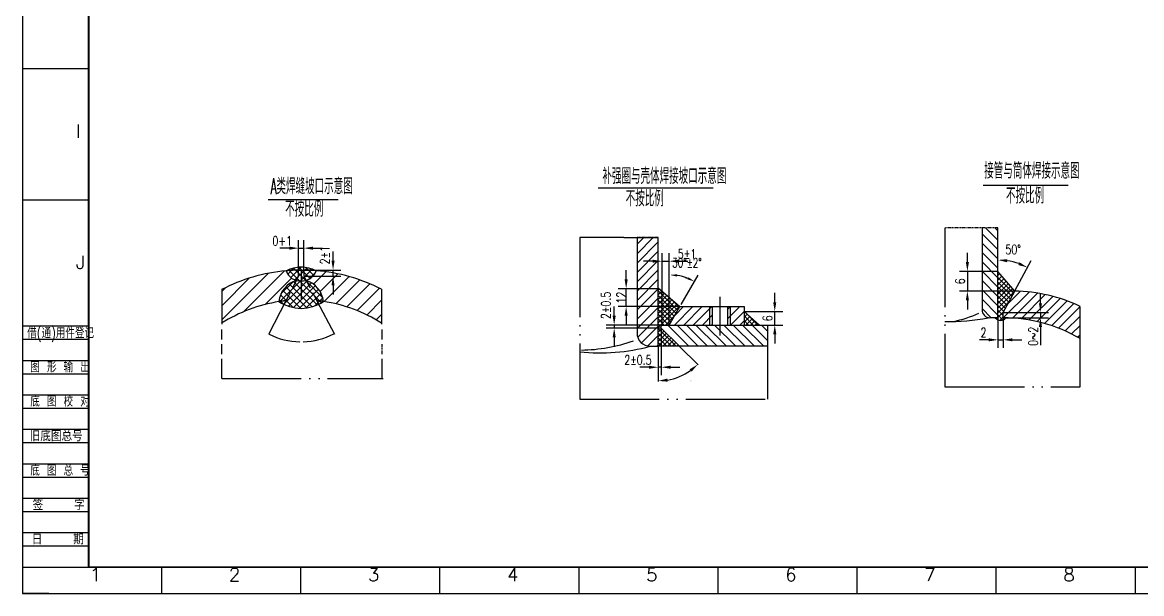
# Model space of a CAD drawing. Extents: x 683 to 1523, y -622 to -28.
# Drawn here: x 682.7 to 1105.2, y -621.9 to -406.4 of the extents above; entities that cross this region are included whole.
import ezdxf
from ezdxf.enums import TextEntityAlignment as Align

# ---------------------------------------------------------------- set-up
doc = ezdxf.new("R2010")
doc.units = 0
doc.header["$MEASUREMENT"] = 0
for name, pattern in [('DASHDOT-M', [36.5, 30, -3, 0.5, -3]), ('DIVIDE-M', [40, 30, -3, 0.5, -3, 0.5, -3]), ('HIDDEN-M', [7, 5, -2]), ('PHANTOM', [2.5, 1.25, -0.25, 0.25, -0.25, 0.25, -0.25])]:
    doc.linetypes.add(name, pattern=pattern)
doc.layers.get('0').update_dxf_attribs({"linetype": 'CONTINUOUS'})
doc.layers.get('DEFPOINTS').update_dxf_attribs({"linetype": 'CONTINUOUS'})
for name, color, linetype in [('CEN', 1, 'DASHDOT-M'), ('DIM', 5, 'CONTINUOUS'), ('DIV', 6, 'DIVIDE-M'), ('HID', 6, 'HIDDEN-M'), ('MAIN', 7, 'CONTINUOUS'), ('PHAN', 6, 'PHANTOM'), ('TEXT', 5, 'CONTINUOUS'), ('TK', 5, 'CONTINUOUS')]:
    doc.layers.add(name, color=color, linetype=linetype)
doc.styles.add('HZTXT', font='txt', dxfattribs={"width": 0.75, "bigfont": 'HZTXT'})
doc.dimstyles.get("Standard").update_dxf_attribs({"dimtxt": 0.18, "dimasz": 0.18, "dimexe": 0.18, "dimexo": 0.0625, "dimgap": 0.09, "dimtad": 0, "dimtih": 1, "dimtoh": 1, "dimdec": 4, "dimzin": 0, "dimtxsty": 'STANDARD', "dimcen": 0.09, "dimazin": 3, "dimtfac": 1, "dimtdec": 4, "dimtofl": 0, "dimtmove": 0, "dimatfit": 3, "dimtolj": 1, "dimtzin": 0})

# ---------------------------------------------------------------- blocks, each defined once
blk = doc.blocks.new('*D56')
at = {"color": 0, "linetype": 'BYBLOCK'}
for p, q in [((782.08, -511.47), (775.57, -524.11)), ((793.86, -511.43), (800.5, -523.97))]:
    blk.add_line(p, q, dxfattribs=at)
for start, end in [(243.1376, 269.0087), (271.5643, 297.5463)]:
    blk.add_arc((787.9, -500.18), 26.74, start, end, dxfattribs=at)
for points in [[(800.25, -523.86), (800.27, -523.92), (800.42, -523.81)], [(775.8, -524.06), (775.83, -524.01), (775.65, -523.95)]]:
    blk.add_solid(points, dxfattribs=at)
at = {"layer": 'DEFPOINTS', "color": 0, "linetype": 'BYBLOCK'}
for p in [(786.92, -502.08), (788.92, -502.11), (782.11, -511.41), (793.83, -511.38), (792.33, -526.55)]:
    blk.add_point(p, dxfattribs=at)
at = {"color": 0, "linetype": 'BYBLOCK', "insert": (788.03, -526.92), "char_height": 0.18, "attachment_point": 5}
blk.add_mtext('\\A1;60°±5°', dxfattribs=at)
blk = doc.blocks.new('*D57')
at = {"color": 5, "linetype": 'BYBLOCK'}
for p, q in [((799.95, -496.35), (799.95, -492.85)), ((788.98, -499.85), (802.95, -499.85)), ((788.98, -502.11), (802.95, -502.11)), ((799.95, -502.11), (799.95, -499.85)), ((799.95, -502.11), (799.95, -499.85)), ((799.95, -505.61), (799.95, -509.11))]:
    blk.add_line(p, q, dxfattribs=at)
for points in [[(799.37, -496.35), (800.53, -496.35), (799.95, -499.85)], [(799.37, -505.61), (800.53, -505.61), (799.95, -502.11)]]:
    blk.add_solid(points, dxfattribs=at)
at = {"layer": 'DEFPOINTS', "color": 0, "linetype": 'BYBLOCK'}
for p in [(788.92, -499.85), (788.92, -502.11), (799.95, -499.85)]:
    blk.add_point(p, dxfattribs=at)
at = {"color": 1, "linetype": 'BYBLOCK', "insert": (796.83, -494.22), "char_height": 3.5, "attachment_point": 5, "rotation": 90, "style": 'HZTXT'}
blk.add_mtext('\\A1;2±1', dxfattribs=at)
blk = doc.blocks.new('*D58')
at = {"color": 5, "linetype": 'BYBLOCK'}
for p, q in [((786.92, -499.8), (786.92, -488.57)), ((788.92, -499.79), (788.92, -488.57)), ((783.42, -491.57), (779.92, -491.57)), ((786.92, -491.57), (788.92, -491.57)), ((786.92, -491.57), (788.92, -491.57)), ((792.42, -491.57), (795.92, -491.57))]:
    blk.add_line(p, q, dxfattribs=at)
for points in [[(783.42, -490.99), (783.42, -492.16), (786.92, -491.57)], [(792.42, -490.99), (792.42, -492.16), (788.92, -491.57)]]:
    blk.add_solid(points, dxfattribs=at)
at = {"layer": 'DEFPOINTS', "color": 0, "linetype": 'BYBLOCK'}
for p in [(788.92, -491.57), (786.92, -499.86), (788.92, -499.85)]:
    blk.add_point(p, dxfattribs=at)
at = {"color": 1, "linetype": 'BYBLOCK', "insert": (780.79, -488.85), "char_height": 3.5, "attachment_point": 5, "style": 'HZTXT'}
blk.add_mtext('\\A1;0+1', dxfattribs=at)
blk = doc.blocks.new('*D61')
at = {"color": 0, "linetype": 'BYBLOCK'}
for p, q in [((922.7, -528.64), (922.7, -541.84)), ((930.75, -528.63), (937.73, -535.61))]:
    blk.add_line(p, q, dxfattribs=at)
blk.add_arc((922.7, -520.58), 21.07, 279.5265, 305.4735, dxfattribs=at)
for points in [[(934.55, -537.3), (935.31, -538.19), (937.6, -535.48)], [(926.24, -541.95), (926.14, -540.78), (922.7, -541.66)]]:
    blk.add_solid(points, dxfattribs=at)
at = {"layer": 'DEFPOINTS', "color": 0, "linetype": 'BYBLOCK'}
for p in [(922.7, -487.58), (923.87, -521.75), (922.7, -528.58), (930.7, -528.58), (928.16, -540.94)]:
    blk.add_point(p, dxfattribs=at)
at = {"color": 0, "linetype": 'BYBLOCK', "insert": (934.7, -541.72), "char_height": 0.18, "attachment_point": 5}
blk.add_mtext('\\A1;45°±5°', dxfattribs=at)
blk = doc.blocks.new('*D62')
at = {"color": 5, "linetype": 'BYBLOCK'}
for p, q in [((910.59, -503.36), (910.59, -499.86)), ((922.64, -506.86), (907.59, -506.86)), ((910.59, -513.58), (910.59, -506.86)), ((930.85, -513.58), (907.59, -513.58)), ((910.59, -517.08), (910.59, -520.58))]:
    blk.add_line(p, q, dxfattribs=at)
for points in [[(910.01, -503.36), (911.18, -503.36), (910.59, -506.86)], [(910.01, -517.08), (911.18, -517.08), (910.59, -513.58)]]:
    blk.add_solid(points, dxfattribs=at)
at = {"layer": 'DEFPOINTS', "color": 0, "linetype": 'BYBLOCK'}
for p in [(910.59, -506.86), (922.7, -506.86), (930.91, -513.58)]:
    blk.add_point(p, dxfattribs=at)
at = {"color": 1, "linetype": 'BYBLOCK', "insert": (908.75, -510.22), "char_height": 3.5, "attachment_point": 5, "rotation": 90, "style": 'HZTXT'}
blk.add_mtext('\\A1;12', dxfattribs=at)
blk = doc.blocks.new('*X2')
at = {"color": 0}
for p, q in [((4132.32, 200.8), (4132.74, 201.23)), ((4139.68, 193.12), (4132.32, 200.48)), ((4132.32, 199.04), (4133.7, 200.42)), ((4132.32, 197.27), (4134.65, 199.6)), ((4132.32, 195.5), (4135.61, 198.79)), ((4139.03, 192), (4132.32, 198.71)), ((4132.32, 193.73), (4136.56, 197.98)), ((4132.32, 191.97), (4137.51, 197.16)), ((4138.38, 190.88), (4132.32, 196.94)), ((4132.32, 190.2), (4138.47, 196.35)), ((4132.32, 188.43), (4139.42, 195.53)), ((4137.74, 189.76), (4132.32, 195.18)), ((4132.32, 186.66), (4140.38, 194.72)), ((4140.33, 194.24), (4136.76, 197.8)), ((4137.09, 188.63), (4132.32, 193.41)), ((4136.37, 187.59), (4132.32, 191.64)), ((4135.01, 187.59), (4138.5, 191.08)), ((4134.6, 187.59), (4132.32, 189.87)), ((4133.49, 186.93), (4132.32, 188.1)), ((4139.06, 179.59), (4132.32, 186.34)), ((4132.32, 184.89), (4133.67, 186.24)), ((4132.32, 183.13), (4134.55, 185.36)), ((4137.3, 179.59), (4132.32, 184.57)), ((4132.32, 181.36), (4135.43, 184.47)), ((4132.32, 179.59), (4136.32, 183.59)), ((4135.53, 179.59), (4132.32, 182.8)), ((4134.09, 179.59), (4137.2, 182.71)), ((4135.85, 179.59), (4138.09, 181.82)), ((4133.76, 179.59), (4132.32, 181.03)), ((4137.62, 179.59), (4138.97, 180.94)), ((4139.39, 179.59), (4139.85, 180.06))]:
    blk.add_line(p, q, dxfattribs=at)
blk = doc.blocks.new('*D65')
at = {"color": 5, "linetype": 'BYBLOCK'}
for p, q in [((924.13, -520.52), (924.13, -493.49)), ((926.87, -520.52), (926.87, -493.49)), ((920.63, -496.49), (917.13, -496.49)), ((924.13, -496.49), (926.87, -496.49)), ((924.13, -496.49), (926.87, -496.49)), ((930.37, -496.49), (933.87, -496.49))]:
    blk.add_line(p, q, dxfattribs=at)
for points in [[(920.63, -495.91), (920.63, -497.07), (924.13, -496.49)], [(930.37, -495.91), (930.37, -497.07), (926.87, -496.49)]]:
    blk.add_solid(points, dxfattribs=at)
at = {"layer": 'DEFPOINTS', "color": 0, "linetype": 'BYBLOCK'}
for p in [(926.87, -496.49), (924.13, -520.58), (926.87, -520.58)]:
    blk.add_point(p, dxfattribs=at)
at = {"color": 1, "linetype": 'BYBLOCK', "insert": (933.58, -493.74), "char_height": 3.5, "attachment_point": 5, "style": 'HZTXT'}
blk.add_mtext('\\A1;5±1', dxfattribs=at)
blk = doc.blocks.new('*D63')
at = {"color": 5, "linetype": 'BYBLOCK'}
for p, q in [((906.07, -517.08), (906.07, -513.58)), ((924.06, -520.58), (903.07, -520.58)), ((923.81, -521.75), (903.07, -521.75)), ((906.07, -520.58), (906.07, -521.75)), ((906.07, -520.58), (906.07, -521.75)), ((906.07, -525.25), (906.07, -528.75))]:
    blk.add_line(p, q, dxfattribs=at)
for points in [[(905.49, -517.08), (906.65, -517.08), (906.07, -520.58)], [(905.49, -525.25), (906.65, -525.25), (906.07, -521.75)]]:
    blk.add_solid(points, dxfattribs=at)
at = {"layer": 'DEFPOINTS', "color": 0, "linetype": 'BYBLOCK'}
for p in [(906.07, -521.75), (923.87, -521.75), (924.13, -520.58)]:
    blk.add_point(p, dxfattribs=at)
at = {"color": 1, "linetype": 'BYBLOCK', "insert": (902.95, -513.18), "char_height": 3.5, "attachment_point": 5, "rotation": 90, "style": 'HZTXT'}
blk.add_mtext('\\A1;2±0.5', dxfattribs=at)
blk = doc.blocks.new('*D66')
at = {"color": 5, "linetype": 'BYBLOCK'}
for p, q in [((923.87, -521.82), (923.87, -539.51)), ((922.7, -528.65), (922.7, -539.51)), ((919.2, -536.51), (915.7, -536.51)), ((923.87, -536.51), (922.7, -536.51)), ((923.87, -536.51), (922.7, -536.51)), ((927.37, -536.51), (930.87, -536.51))]:
    blk.add_line(p, q, dxfattribs=at)
for points in [[(919.2, -535.93), (919.2, -537.09), (922.7, -536.51)], [(927.37, -535.93), (927.37, -537.09), (923.87, -536.51)]]:
    blk.add_solid(points, dxfattribs=at)
at = {"layer": 'DEFPOINTS', "color": 0, "linetype": 'BYBLOCK'}
for p in [(923.87, -521.75), (922.7, -528.58), (922.7, -536.51)]:
    blk.add_point(p, dxfattribs=at)
at = {"color": 1, "linetype": 'BYBLOCK', "insert": (915.04, -533.76), "char_height": 3.5, "attachment_point": 5, "style": 'HZTXT'}
blk.add_mtext('\\A1;2±0.5', dxfattribs=at)
blk = doc.blocks.new('*D6')
at = {"color": 5, "linetype": 'BYBLOCK'}
blk.add_line((2833.27, -836.39), (2839.44, -824.89), dxfattribs=at)
blk.add_arc((2826.89, -848.28), 23.54, 70.3132, 81.4729, dxfattribs=at)
for points in [[(2830.34, -825.58), (2830.43, -824.42), (2826.89, -824.74)], [(2835.06, -825.58), (2834.59, -826.65), (2838.02, -827.53)]]:
    blk.add_solid(points, dxfattribs=at)
at = {"layer": 'DEFPOINTS', "color": 0, "linetype": 'BYBLOCK'}
for p in [(2826.89, -812.55), (2834.48, -825.99), (2833.24, -836.44), (2828.89, -844.55), (2826.89, -846.55)]:
    blk.add_point(p, dxfattribs=at)
at = {"color": 1, "linetype": 'BYBLOCK', "insert": (2832.63, -820.77), "char_height": 3.5, "attachment_point": 5, "style": 'HZTXT'}
blk.add_mtext('\\A1;50°', dxfattribs=at)
blk = doc.blocks.new('*X3')
at = {"color": 0}
for p, q in [((8630.1, 2683.6), (8510.1, 2803.6)), ((8630.1, 2754.3), (8535.8, 2848.6)), ((8630.1, 2825), (8606.5, 2848.6)), ((8630.1, 2612.9), (8510.1, 2732.9)), ((8630.1, 2542.2), (8510.1, 2662.2)), ((8630.1, 2471.4), (8510.1, 2591.4)), ((8630.1, 2400.7), (8510.1, 2520.7)), ((8630.1, 2330), (8510.1, 2450)), ((8630.1, 2259.3), (8510.1, 2379.3)), ((8630.1, 2188.6), (8510.1, 2308.6)), ((8579.4, 2168.6), (8510.1, 2237.9))]:
    blk.add_line(p, q, dxfattribs=at)
blk = doc.blocks.new('*D7')
at = {"color": 5, "linetype": 'BYBLOCK'}
for p, q in [((2842.95, -841.05), (2842.95, -837.55)), ((2828.96, -844.55), (2845.95, -844.55)), ((2842.95, -844.55), (2842.95, -846.55)), ((2842.95, -844.55), (2842.95, -846.55)), ((2828.96, -846.55), (2845.95, -846.55)), ((2842.95, -850.05), (2842.95, -853.55))]:
    blk.add_line(p, q, dxfattribs=at)
for points in [[(2842.36, -841.05), (2843.53, -841.05), (2842.95, -844.55)], [(2842.36, -850.05), (2843.53, -850.05), (2842.95, -846.55)]]:
    blk.add_solid(points, dxfattribs=at)
at = {"layer": 'DEFPOINTS', "color": 0, "linetype": 'BYBLOCK'}
for p in [(2828.89, -844.55), (2828.89, -846.55), (2842.95, -846.55)]:
    blk.add_point(p, dxfattribs=at)
at = {"color": 1, "linetype": 'BYBLOCK', "insert": (2840.2, -853.54), "char_height": 3.5, "attachment_point": 5, "rotation": 90, "style": 'HZTXT'}
blk.add_mtext('\\A1;0~2', dxfattribs=at)
blk = doc.blocks.new('*D5')
at = {"color": 5, "linetype": 'BYBLOCK'}
for p, q in [((2826.89, -846.61), (2826.89, -857.86)), ((2828.89, -846.61), (2828.89, -857.86)), ((2823.39, -854.86), (2819.89, -854.86)), ((2826.89, -854.86), (2828.89, -854.86)), ((2826.89, -854.86), (2828.89, -854.86)), ((2832.39, -854.86), (2835.89, -854.86))]:
    blk.add_line(p, q, dxfattribs=at)
for points in [[(2823.39, -854.27), (2823.39, -855.44), (2826.89, -854.86)], [(2832.39, -854.27), (2832.39, -855.44), (2828.89, -854.86)]]:
    blk.add_solid(points, dxfattribs=at)
at = {"layer": 'DEFPOINTS', "color": 0, "linetype": 'BYBLOCK'}
for p in [(2826.89, -846.55), (2828.89, -846.55), (2828.89, -854.86)]:
    blk.add_point(p, dxfattribs=at)
at = {"color": 1, "linetype": 'BYBLOCK', "insert": (2821.44, -852.11), "char_height": 3.5, "attachment_point": 5, "style": 'HZTXT'}
blk.add_mtext('\\A1;2', dxfattribs=at)
blk = doc.blocks.new('*D4')
at = {"color": 5, "linetype": 'BYBLOCK'}
for p, q in [((2815.37, -825.54), (2815.37, -822.04)), ((2826.83, -829.04), (2812.37, -829.04)), ((2815.37, -829.04), (2815.37, -836.45)), ((2833.37, -836.45), (2812.37, -836.45)), ((2815.37, -839.95), (2815.37, -843.45))]:
    blk.add_line(p, q, dxfattribs=at)
for points in [[(2814.79, -825.54), (2815.95, -825.54), (2815.37, -829.04)], [(2814.79, -839.95), (2815.95, -839.95), (2815.37, -836.45)]]:
    blk.add_solid(points, dxfattribs=at)
at = {"layer": 'DEFPOINTS', "color": 0, "linetype": 'BYBLOCK'}
for p in [(2826.89, -829.04), (2815.37, -836.45), (2833.44, -836.45)]:
    blk.add_point(p, dxfattribs=at)
at = {"color": 1, "linetype": 'BYBLOCK', "insert": (2812.62, -832.74), "char_height": 3.5, "attachment_point": 5, "rotation": 90, "style": 'HZTXT'}
blk.add_mtext('\\A1;6', dxfattribs=at)
blk = doc.blocks.new('*D64')
at = {"color": 5, "linetype": 'BYBLOCK'}
for p, q in [((966.69, -511.97), (966.69, -508.47)), ((955.16, -515.47), (969.69, -515.47)), ((966.69, -520.58), (966.69, -515.47)), ((960.97, -520.58), (969.69, -520.58)), ((966.69, -524.08), (966.69, -527.58))]:
    blk.add_line(p, q, dxfattribs=at)
for points in [[(966.11, -511.97), (967.28, -511.97), (966.69, -515.47)], [(966.11, -524.08), (967.28, -524.08), (966.69, -520.58)]]:
    blk.add_solid(points, dxfattribs=at)
at = {"layer": 'DEFPOINTS', "color": 0, "linetype": 'BYBLOCK'}
for p in [(955.1, -515.47), (966.69, -515.47), (960.91, -520.58)]:
    blk.add_point(p, dxfattribs=at)
at = {"color": 1, "linetype": 'BYBLOCK', "insert": (963.94, -518.03), "char_height": 3.5, "attachment_point": 5, "rotation": 90, "style": 'HZTXT'}
blk.add_mtext('\\A1;6', dxfattribs=at)
blk = doc.blocks.new('JT5')
at = {"layer": 'DIM'}
h = blk.add_hatch(dxfattribs=at)
h.set_pattern_fill('ANSI31', color=256, scale=20, style=0)
h.set_pattern_definition([(45, (-2806.8945, 872.5487), (-1.767767, 1.767767), [])])
h.paths.add_polyline_path([(51, 30.32771, 0.10360698), (26.3496, 36.10722), (22, 28), (22, 26, -0.134714412), (51, 18.1514)])
for centre, radius, start, end in [((2.49249, 91.45231), 66.85773, 267.8634931, 281.9653113), ((-5.64992, 67.94632), 44.22425, 281.4185491, 294.6967353)]:
    blk.add_arc(centre, radius, start, end)
for p, q in [((20, 42.02291), (20.68631, 42.70922)), ((20, 40.25514), (21.50255, 41.75769)), ((25.91766, 35.30212), (20, 41.21979)), ((20, 38.48737), (22.31878, 40.80616)), ((20, 36.71961), (23.13502, 39.85463)), ((25.3004, 34.15162), (20, 39.45202)), ((20, 34.95184), (23.95126, 38.9031)), ((20, 33.18407), (24.76749, 37.95157)), ((24.68314, 33.00111), (20, 37.68425)), ((20, 31.41631), (25.58373, 37.00004)), ((24.06588, 31.8506), (20, 35.91649)), ((20, 29.64854), (26.22334, 35.87188)), ((23.44863, 30.70009), (20, 34.14872)), ((22.83137, 29.54958), (20, 32.38095)), ((20, 27.88077), (24.17707, 32.05785)), ((22.21411, 28.39908), (20, 30.61318)), ((20.16704, 25.14285), (19.30988, 26)), ((19.43635, 25.54936), (19.887, 26)), ((22, 26.84542), (20, 28.84542)), ((20, 26.113), (22.13081, 28.24381)), ((21.90723, 25.17042), (20, 27.07765)), ((20.67586, 25.0211), (22, 26.34524)), ((36.05052, 22.5), (36.05052, 15.66332))]:
    blk.add_line(p, q, dxfattribs=at)
at = {"layer": 'DIV'}
for p, q in [((0, 60), (0, 0)), ((51, 0), (51, 30.32771)), ((0, 0), (51, 0))]:
    blk.add_line(p, q, dxfattribs=at)
at = {"layer": 'MAIN'}
for p, q in [((14, 60), (14, 29)), ((20, 26), (20, 60)), ((26.3496, 36.10722), (20, 43.50929)), ((22, 28), (26.3496, 36.10722)), ((20, 26), (17, 26)), ((22, 26), (22, 28))]:
    blk.add_line(p, q, dxfattribs=at)
for centre, radius, start, end in [((24.87874, -25.62459), 61.74933, 64.9745428, 88.6350937), ((17, 29), 3, 180, 270), ((21, 27.5), 2.5, 216.8698976, 323.1301024), ((22.19908, -30.76517), 56.76552, 59.511432, 90.2009401)]:
    blk.add_arc(centre, radius, start, end, dxfattribs=at)
at = {"layer": 'PHAN'}
blk.add_line((20, 60), (0, 60), dxfattribs=at)
at = {"layer": 'TEXT'}
blk.add_line((14.47179, 76.10757), (46.53197, 76.10757), dxfattribs=at)
at = {"layer": 'DIM', "xscale": 0.05, "yscale": 0.05, "zscale": 0.05}
blk.add_blockref('*X3', (-411.50646, -82.42966), dxfattribs=at)
at = {"layer": 'TEXT', "style": 'HZTXT', "width": 0.5}
for s, p in [('接管与筒体焊接示意图', (14.82644, 78.50196)), ('不按比例', (23.04249, 69.10761))]:
    blk.add_text(s, height=6, dxfattribs=at).set_placement(p)
at = {"layer": 'DIM'}
dim = blk.add_angular_dim_2l(base=(27.58944, 46.55413), line1=((22, 28), (26.3496, 36.10722)), line2=((20, 26), (20, 60)), text='50%%D', dimstyle='STANDARD', override={"dimscale": 1}, dxfattribs=at)
dim.commit()
dim.dimension.update_dxf_attribs({"geometry": '*D6', "text_midpoint": (25.73724, 51.77796), "dimtype": 130, "insert": (-2806.89449, 872.54869)})
dim = blk.add_linear_dim(base=(8.47607, 36.1023), p1=(20, 43.50929), p2=(26.54331, 36.1023), angle=90, text='6', dimstyle='STANDARD', override={"dimscale": 1, "dimtih": 0}, dxfattribs=at)
dim.commit()
dim.dimension.update_dxf_attribs({"geometry": '*D4', "text_midpoint": (5.72607, 39.80579), "insert": (-2806.89449, 872.54869)})
dim = blk.add_linear_dim(base=(36.05052, 26), p1=(22, 28), p2=(22, 26), angle=90, text='0~2', dimstyle='STANDARD', override={"dimscale": 1, "dimtih": 0}, dxfattribs=at)
dim.commit()
dim.dimension.update_dxf_attribs({"geometry": '*D7', "text_midpoint": (33.30052, 19.00827), "dimtype": 128, "insert": (-2806.89449, 872.54869)})
dim = blk.add_linear_dim(base=(22, 17.69254), p1=(20, 26), p2=(22, 26), text='2', dimstyle='STANDARD', override={"dimscale": 1, "dimtih": 0}, dxfattribs=at)
dim.commit()
dim.dimension.update_dxf_attribs({"geometry": '*D5', "text_midpoint": (14.54377, 20.44254), "dimtype": 128, "insert": (-2806.89449, 872.54869)})

msp = doc.modelspace()

# ---------------------------------------------------------------- hatches: boundary and pattern name
at = {"layer": 'DIM'}
h = msp.add_hatch(dxfattribs=at)
h.set_pattern_fill('ANSI31', color=256, scale=30, style=0)
h.set_pattern_definition([(45, (-900.386, -394.983), (-2.6516504, 2.6516504), [])])
h.paths.add_polyline_path([(779.53787, -511.74983, -0.308653729), (786.05797, -503.75086, -0.247833008), (782.23543, -500.11866, 0.096739527), (757.9166, -507.19619), (757.9166, -519.90139, -0.103824075)])
h.paths.add_polyline_path([(818.28911, -519.84911), (818.28911, -507.10151, 0.0980234), (793.6133, -500.07187, -0.249668694), (789.78509, -503.74807), (789.78869, -503.75486, -0.306150743), (796.28913, -511.68042, -0.105480929)])
h = msp.add_hatch(dxfattribs=at)
h.set_pattern_fill('ANSI37', color=256, scale=14, style=0)
h.set_pattern_definition([(45, (-1629.236, 355.9058), (-1.2374369, 1.2374369), []), (135, (-1629.236, 355.9058), (-1.2374369, -1.2374369), [])])
h.paths.add_polyline_path([(786.9166, -499.86169, 0.017746185), (782.23543, -500.11866, 0.247833008), (786.05797, -503.75086), (786.9166, -502.08361)])
h.paths.add_polyline_path([(789.78869, -503.75486, 0.000383857), (789.77522, -503.75086, -0.083355273), (787.9166, -503.95175, -0.083355273), (786.05797, -503.75086), (782.11264, -511.4118, 0.011545394), (779.53787, -511.74983, 0.136950442), (787.9166, -514.29229, 0.136950442), (796.29532, -511.74983, 0.001903029), (796.28913, -511.68042, 0.011020607), (793.82909, -511.37554)])
h.paths.add_polyline_path([(786.05797, -503.75086, 0.308653729), (779.53787, -511.74983, -0.011545394), (782.11264, -511.4118)])
h.paths.add_polyline_path([(789.78869, -503.75486), (793.82909, -511.37554, -0.011020607), (796.28913, -511.68042, 0.306150743)])
h.paths.add_polyline_path([(793.59776, -500.11866, 0.002365249), (793.47458, -500.06061, 0.017270807), (788.9166, -499.85326), (788.9166, -502.10998), (789.78509, -503.74807, 0.247350869)])
h.paths.add_polyline_path([(788.9166, -499.85326), (787.9166, -499.85747), (787.9166, -503.95175, 0.083812737), (789.78509, -503.74807), (788.9166, -502.10998)])
h.paths.add_polyline_path([(787.9166, -499.85747), (786.9166, -499.86169), (786.9166, -502.08361), (786.05797, -503.75086, 0.083355273), (787.9166, -503.95175)])
h.paths.add_polyline_path([(787.9166, -498.7252, 0.102675552), (782.23543, -500.11866, -0.017746185), (786.9166, -499.86169), (788.9166, -499.85326, -0.017270807), (793.47458, -500.06061, 0.100285949)])
h = msp.add_hatch(dxfattribs=at)
h.set_pattern_fill('ANSI31', color=256, scale=20, style=0)
h.set_pattern_definition([(45, (-1752.3933, 358.5002), (-1.767767, 1.767767), [])])
h.paths.add_polyline_path([(942.22985, -520.58206), (942.22985, -513.58206), (930.91238, -513.58206), (926.87093, -520.58206)])
h.paths.add_polyline_path([(949.98852, -520.58206), (955.09949, -520.58206), (955.09949, -513.58206), (949.98852, -513.58206)])
h.paths.add_polyline_path([(942.22985, -520.58206), (943.22985, -520.58206), (943.22985, -513.58206), (942.22985, -513.58206)])
h.paths.add_polyline_path([(949.98852, -513.58206), (948.98852, -513.58206), (948.98852, -520.58206), (949.98852, -520.58206)])
h = msp.add_hatch(dxfattribs=at)
h.set_pattern_fill('ANSI31', color=256, scale=20, angle=90, style=0)
h.set_pattern_definition([(135, (-1752.3933, 358.5002), (-1.767767, -1.767767), [])])
h.paths.add_polyline_path([(923.87093, -520.58206), (923.87093, -521.75206), (930.70093, -528.58206), (964.09949, -528.58206), (964.09949, -520.58206)])

# ---------------------------------------------------------------- linework, layer by layer
for centre, start, end in [((788.2814, -498.01275), 237.5236132, 268.7468036), ((787.55179, -498.01275), 271.2531964, 302.4763868)]:
    msp.add_arc(centre, 16.28363, start, end)
at = {"layer": 'CEN'}
msp.add_line((946.10919, -524.58206), (946.10919, -509.98057), dxfattribs=at)
at = {"layer": 'DEFPOINTS', "color": 0, "linetype": 'BYBLOCK'}
for p in [(927.15884, -501.71482), (930.91238, -513.58206), (926.87093, -520.58206), (927.15884, -520.08339)]:
    msp.add_point(p, dxfattribs=at)
at = {"layer": 'DIM'}
for p, q in [((920.76929, -487.58206), (914.70093, -493.65042)), ((917.23376, -487.58206), (914.70093, -490.11489)), ((922.70093, -489.18596), (914.70093, -497.18596)), ((922.70093, -492.72149), (914.70093, -500.72149)), ((922.70093, -496.25702), (914.70093, -504.25702)), ((786.9166, -499.86169), (788.9166, -499.85326)), ((787.9166, -499.85747), (787.9166, -510.67819)), ((922.70093, -499.79256), (914.70093, -507.79256)), ((931.38113, -512.77016), (937.71674, -501.79657)), ((922.70093, -503.32809), (914.70093, -511.32809)), ((922.70093, -506.86363), (914.70093, -514.86363)), ((922.70093, -510.39916), (914.70093, -518.39916)), ((922.70093, -513.93469), (914.70093, -521.93469)), ((942.22985, -520.58206), (942.22985, -513.58206)), ((949.98852, -520.58206), (949.98852, -513.58206)), ((960.32668, -520.58206), (955.09949, -515.35488)), ((922.70093, -517.47023), (914.97025, -525.20091)), ((955.36378, -515.70342), (955.09949, -515.9677)), ((956.30413, -516.53083), (955.09949, -517.73547)), ((958.55891, -520.58206), (955.09949, -517.12264)), ((957.24448, -517.35825), (955.09949, -519.50324)), ((956.79114, -520.58206), (955.09949, -518.89041)), ((958.18484, -518.18566), (955.78844, -520.58206)), ((959.12519, -519.01307), (957.5562, -520.58206)), ((922.70093, -521.00576), (916.3836, -527.32309)), ((960.06554, -519.84049), (959.32397, -520.58206)), ((961.21349, -520.46031), (961.09174, -520.58206)), ((922.70093, -524.5413), (918.75119, -528.49103)), ((922.70093, -528.07683), (922.1957, -528.58206))]:
    msp.add_line(p, q, dxfattribs=at)
for centre, radius, start, end in [((787.76581, -498.73487), 1.020414576431463e-12, 115.529698, 102.2285405), ((927.15884, -520.08339), 18.4158, 68.4078617, 81.5921383)]:
    msp.add_arc(centre, radius, start, end, dxfattribs=at)
at = {"layer": 'DIM', "color": 6}
msp.add_point((933.29038, -502.71831), dxfattribs=at)
at = {"layer": 'DIM'}
for points in [[(929.81858, -502.3143), (929.88456, -501.41673), (927.15884, -501.66759)], [(934.13162, -502.55472), (933.73997, -503.36504), (936.36674, -504.13484)]]:
    msp.add_solid(points, dxfattribs=at)
at = {"layer": 'DIV'}
for p, q in [((893.10222, -487.58206), (893.10222, -548.58206)), ((909.70093, -487.58206), (893.10222, -487.58206)), ((909.70093, -487.58206), (922.70093, -487.58206)), ((757.9166, -507.19619), (757.9166, -520.24341)), ((818.28911, -507.10151), (818.28911, -520.24341)), ((757.87156, -522.32488), (757.87156, -526.00914)), ((818.33414, -522.32488), (818.33414, -526.00914)), ((964.09949, -548.58206), (964.09949, -520.58206)), ((757.87156, -527.85127), (757.87156, -531.53552)), ((757.87156, -533.37765), (757.87156, -540.74616)), ((818.33414, -533.37765), (818.33414, -540.74616)), ((757.9166, -540.76468), (818.9166, -540.76468)), ((893.10222, -548.58206), (964.09949, -548.58206))]:
    msp.add_line(p, q, dxfattribs=at)
at = {"layer": 'HID'}
for p, q in [((786.9166, -502.08361), (782.11264, -511.4118)), ((786.9166, -502.08361), (786.9166, -499.86169)), ((788.9166, -499.85326), (788.9166, -502.10998)), ((788.9166, -502.10998), (793.82909, -511.37554))]:
    msp.add_line(p, q, dxfattribs=at)
for centre, radius, start, end in [((788.19502, -565.91545), 66.06614, 91.1087812, 95.1754803), ((788.19502, -565.91545), 66.06614, 85.3478557, 89.374202), ((788.14394, -567.32668), 56.23923, 96.156444, 98.8023358), ((788.14394, -567.32668), 56.23923, 81.6559945, 84.1981312)]:
    msp.add_arc(centre, radius, start, end, dxfattribs=at)
at = {"layer": 'MAIN'}
for p, q in [((914.70093, -487.58206), (914.70093, -523.58206)), ((922.70093, -528.58206), (922.70093, -487.58206)), ((922.70093, -506.58206), (930.91238, -513.58206)), ((926.87093, -520.58206), (930.91238, -513.58206)), ((930.91238, -513.58206), (955.09949, -513.58206)), ((943.22985, -520.58206), (943.22985, -513.58206)), ((948.98852, -520.58206), (948.98852, -513.58206)), ((955.09949, -513.58206), (955.09949, -520.58206)), ((960.90834, -520.58206), (955.09949, -515.47088)), ((923.87093, -520.58206), (964.09949, -520.58206)), ((923.87093, -521.75206), (923.87093, -520.58206)), ((923.87093, -521.75206), (930.70093, -528.58206)), ((919.70093, -528.58206), (922.70093, -528.58206)), ((919.70093, -528.58206), (922.70093, -528.58206)), ((919.70093, -528.58206), (922.70093, -528.58206)), ((964.09949, -528.58206), (922.70093, -528.58206))]:
    msp.add_line(p, q, dxfattribs=at)
for centre, radius, start, end in [((788.19502, -565.91545), 66.06614, 95.1754803, 117.3217172), ((788.43312, -513.1089), 14.39298, 92.0566436, 115.5059741), ((787.58561, -498.31563), 5.64582, 198.6239827, 273.3608551), ((787.40007, -513.1089), 14.39298, 64.4940259, 87.9433564), ((788.24758, -498.31563), 5.64582, 266.6391449, 341.3760173), ((788.19502, -565.91545), 66.06614, 62.9019534, 85.3478557), ((788.65961, -512.52831), 9.15491, 106.5098361, 175.1219826), ((787.17358, -512.52831), 9.15491, 4.8780174, 73.4901639), ((788.14394, -567.32668), 56.23923, 98.8023358, 122.5665311), ((788.14394, -567.32668), 56.23923, 57.587111, 81.6559945), ((919.70093, -523.58206), 5, 180, 270), ((919.70093, -523.58206), 5, 180, 270), ((892.73132, -467.64354), 62.39877, 270.8720029, 289.2724785), ((900.92496, -459.51008), 71.57846, 263.7256708, 285.207362)]:
    msp.add_arc(centre, radius, start, end, dxfattribs=at)
at = {"layer": 'PHAN'}
for p, q in [((922.70093, -487.58206), (914.70093, -487.58206)), ((922.70093, -487.58206), (914.70093, -487.58206)), ((818.33414, -527.85127), (818.33414, -531.53552))]:
    msp.add_line(p, q, dxfattribs=at)
at = {"layer": 'TEXT'}
for p, q in [((900.08208, -468.8397), (943.4217, -468.8397)), ((775.49607, -473.17355), (801.91559, -473.17355))]:
    msp.add_line(p, q, dxfattribs=at)
at = {"layer": 'TK'}
for p, q in [((707.6826, -423.93851), (682.6826, -423.93851)), ((707.6826, -473.43851), (682.6826, -473.43851)), ((735.1826, -611.93851), (735.1826, -621.93851)), ((787.6826, -611.93851), (787.6826, -621.93851)), ((840.1826, -611.93851), (840.1826, -621.93851)), ((892.6826, -611.93851), (892.6826, -621.93851)), ((945.1826, -611.93851), (945.1826, -621.93851)), ((997.6826, -611.93851), (997.6826, -621.93851)), ((1050.1826, -611.93851), (1050.1826, -621.93851)), ((1102.6826, -611.93851), (1102.6826, -621.93851)), ((692.6826, -621.93851), (682.6826, -621.93851))]:
    msp.add_line(p, q, dxfattribs=at)
at = {"layer": 'TK', "color": 4}
for p, q in [((682.68245, -520.93851), (707.6826, -520.93851)), ((682.68245, -525.93851), (707.6826, -525.93851)), ((682.68245, -533.93851), (707.6826, -533.93851)), ((682.68245, -538.93851), (707.6826, -538.93851)), ((682.68245, -546.93851), (707.6826, -546.93851)), ((682.68245, -551.93851), (707.6826, -551.93851)), ((682.68245, -559.93851), (707.6826, -559.93851)), ((682.68245, -564.93851), (707.6826, -564.93851)), ((682.68245, -572.93851), (707.6826, -572.93851)), ((682.68245, -577.93851), (707.6826, -577.93851)), ((682.68245, -585.93851), (707.6826, -585.93851)), ((682.68245, -590.93851), (707.6826, -590.93851)), ((682.68245, -598.93851), (707.6826, -598.93851)), ((682.68245, -603.93851), (707.6826, -603.93851)), ((682.68245, -611.93851), (707.6826, -611.93851))]:
    msp.add_line(p, q, dxfattribs=at)
at = {"layer": 'TK', "color": 5}
msp.add_lwpolyline([(1522.6826, -27.93851), (682.6826, -27.93851), (682.6826, -621.93851), (1522.6826, -621.93851)], close=True, dxfattribs=at)
at = {"layer": 'TK', "color": 7, "const_width": 0.7}
msp.add_lwpolyline([(1512.6826, -611.93851), (1512.6826, -37.93851), (707.6826, -37.93851), (707.6826, -611.93851)], close=True, dxfattribs=at)

# ---------------------------------------------------------------- block references
msp.add_blockref('JT5', (1030.92998, -543.85466))
at = {"layer": 'DIM'}
msp.add_blockref('*X2', (-3209.61721, -708.17297), dxfattribs=at)

# ---------------------------------------------------------------- texts
at = {"layer": 'DIM', "style": 'HZTXT', "width": 0.7}
msp.add_text('30%%d%%p2%%d', height=3.5, dxfattribs=at).set_placement((933.54149, -498.82978), align=Align.CENTER)
at = {"layer": 'TEXT', "style": 'HZTXT', "width": 0.5}
for s, p in [('A类焊缝坡口示意图', (776.2793, -471.20796)), ('补强圈与壳体焊接坡口示意图', (901.6133, -467.34324)), ('不按比例', (781.87598, -479.73932)), ('不按比例', (910.40012, -475.82844))]:
    msp.add_text(s, height=6, dxfattribs=at).set_placement(p)
at = {"layer": 'TK', "style": 'HZTXT'}
for s, p in [('I', (702.91322, -449.92809)), ('J', (702.91322, -499.42809)), ('1', (708.13292, -617.27563)), ('2', (760.63292, -617.27563)), ('3', (813.13292, -617.27563)), ('4', (865.63292, -617.27563)), ('5', (918.13292, -617.27563)), ('6', (970.63292, -617.27563)), ('7', (1023.13292, -617.27563)), ('8', (1075.63292, -617.27563))]:
    msp.add_text(s, height=5, dxfattribs=at).set_placement(p)
at = {"layer": 'TK', "color": 4, "style": 'HZTXT', "width": 0.75}
for s, p in [('借(通)用件登记', (684.52297, -525.54954)), ('图 形 输 出', (685.68561, -538.42632)), ('底 图 校 对', (685.68561, -551.36713)), ('底 图 总 号', (685.68561, -577.44783))]:
    msp.add_text(s, height=4, dxfattribs=at).set_placement(p)
at = {"layer": 'TK', "color": 4, "style": 'HZTXT'}
for s, p in [('旧底图总号', (685.45232, -564.44008)), ('签   字', (686.55941, -590.45269)), ('日   期', (686.23261, -603.38566))]:
    msp.add_text(s, height=4, dxfattribs=at).set_placement(p)

# ---------------------------------------------------------------- dimensions: what is measured, and where the dimension line sits
at = {"layer": 'DIM'}
for base, p1, p2, text, override, picture, middle in [((788.9166, -491.5738), (786.9166, -499.86169), (788.9166, -499.85326), '0+1', {"dimtxt": 3.5, "dimasz": 3.5, "dimexe": 3, "dimexo": 0.063, "dimgap": 1, "dimtad": 1, "dimtih": 0, "dimtoh": 0, "dimdec": 3, "dimtxsty": 'HZTXT', "dimclrd": 5, "dimclre": 5, "dimclrt": 1, "dimtfac": 0.857143, "dimtdec": 3, "dimtix": 1, "dimtofl": 1}, '*D58', (780.79086, -488.8496)), ((926.87093, -496.48991), (924.12733, -520.58206), (926.87093, -520.58206), '5%%p1', {"dimtxt": 3.5, "dimasz": 3.5, "dimexe": 3, "dimexo": 0.063, "dimtad": 1, "dimtih": 0, "dimtoh": 0, "dimdec": 3, "dimtxsty": 'HZTXT', "dimclrd": 5, "dimclre": 5, "dimclrt": 1, "dimtfac": 0.857143, "dimtdec": 3, "dimtix": 1, "dimtofl": 1}, '*D65', (933.57688, -493.73991)), ((922.70093, -536.50898), (923.87093, -521.75206), (922.70093, -528.58206), '2%%p0.5', {"dimtxt": 3.5, "dimasz": 3.5, "dimexe": 3, "dimexo": 0.063, "dimtad": 1, "dimtih": 0, "dimtoh": 0, "dimdec": 3, "dimtxsty": 'HZTXT', "dimclrd": 5, "dimclre": 5, "dimclrt": 1, "dimtfac": 0.857143, "dimtdec": 3, "dimtix": 1, "dimtofl": 1}, '*D66', (915.03693, -533.75898))]:
    dim = msp.add_linear_dim(base=base, p1=p1, p2=p2, text=text, dimstyle='STANDARD', override=override, dxfattribs=at)
    dim.commit()
    dim.dimension.update_dxf_attribs({"geometry": picture, "text_midpoint": middle, "dimtype": 128})
for base, p1, p2, text, override, picture, middle in [((799.94912, -499.85326), (788.9166, -502.10998), (788.9166, -499.85326), '2%%P1', {"dimtxt": 3.5, "dimasz": 3.5, "dimexe": 3, "dimexo": 0.063, "dimgap": 1, "dimtad": 1, "dimtih": 0, "dimtoh": 0, "dimdec": 3, "dimtxsty": 'HZTXT', "dimclrd": 5, "dimclre": 5, "dimclrt": 1, "dimtfac": 0.857143, "dimtdec": 3, "dimtix": 1, "dimtofl": 1}, '*D57', (796.82831, -494.21555)), ((906.06889, -521.75206), (924.12733, -520.58206), (923.87093, -521.75206), '2%%p0.5', {"dimtxt": 3.5, "dimasz": 3.5, "dimexe": 3, "dimexo": 0.063, "dimtad": 1, "dimtih": 0, "dimtoh": 0, "dimdec": 3, "dimtxsty": 'HZTXT', "dimclrd": 5, "dimclre": 5, "dimclrt": 1, "dimtfac": 0.857143, "dimtdec": 3, "dimtix": 1, "dimtofl": 1}, '*D63', (902.95213, -513.17665))]:
    dim = msp.add_linear_dim(base=base, p1=p1, p2=p2, angle=90, text=text, dimstyle='STANDARD', override=override, dxfattribs=at)
    dim.commit()
    dim.dimension.update_dxf_attribs({"geometry": picture, "text_midpoint": middle, "dimtype": 128})
for base, line1, line2, text, override, picture, middle in [((928.15541, -540.93848), ((923.87093, -521.75206), (930.70093, -528.58206)), ((922.70093, -528.58206), (922.70093, -487.58206)), '45%%d%%p5%%d', {"dimasz": 3.5, "dimtih": 1, "dimtofl": 1}, '*D61', (934.69564, -541.71942)), ((792.32599, -526.55177), ((788.9166, -502.10998), (793.82909, -511.37554)), ((786.9166, -502.08361), (782.11264, -511.4118)), '60%%d%%P5%%d', {"dimdec": 2, "dimtdec": 2}, '*D56', (788.02883, -526.92111))]:
    dim = msp.add_angular_dim_2l(base=base, line1=line1, line2=line2, text=text, dimstyle='STANDARD', override=override, dxfattribs=at)
    dim.commit()
    dim.dimension.update_dxf_attribs({"geometry": picture, "text_midpoint": middle, "dimtype": 130})
for base, p1, p2, text, override, picture, middle in [((910.59373, -506.86363), (930.91238, -513.58206), (922.70093, -506.86363), '12', {"dimtxt": 3.5, "dimasz": 3.5, "dimexe": 3, "dimexo": 0.063, "dimtad": 1, "dimtih": 0, "dimtoh": 0, "dimdec": 3, "dimtxsty": 'HZTXT', "dimclrd": 5, "dimclre": 5, "dimclrt": 1, "dimtfac": 0.857143, "dimtdec": 3, "dimtix": 1, "dimtofl": 1}, '*D62', (908.75373, -510.22284)), ((966.69245, -515.47088), (960.90834, -520.58206), (955.09949, -515.47088), '6', {"dimtxt": 3.5, "dimasz": 3.5, "dimexe": 3, "dimexo": 0.063, "dimgap": 1, "dimtad": 1, "dimtih": 0, "dimtoh": 0, "dimdec": 3, "dimtxsty": 'HZTXT', "dimclrd": 5, "dimclre": 5, "dimclrt": 1, "dimtfac": 0.857143, "dimtdec": 3, "dimtix": 1, "dimtofl": 1}, '*D64', (963.94245, -518.02647))]:
    dim = msp.add_linear_dim(base=base, p1=p1, p2=p2, angle=90, text=text, dimstyle='STANDARD', override=override, dxfattribs=at)
    dim.commit()
    dim.dimension.update_dxf_attribs({"geometry": picture, "text_midpoint": middle})

doc.saveas('drawing.dxf')
